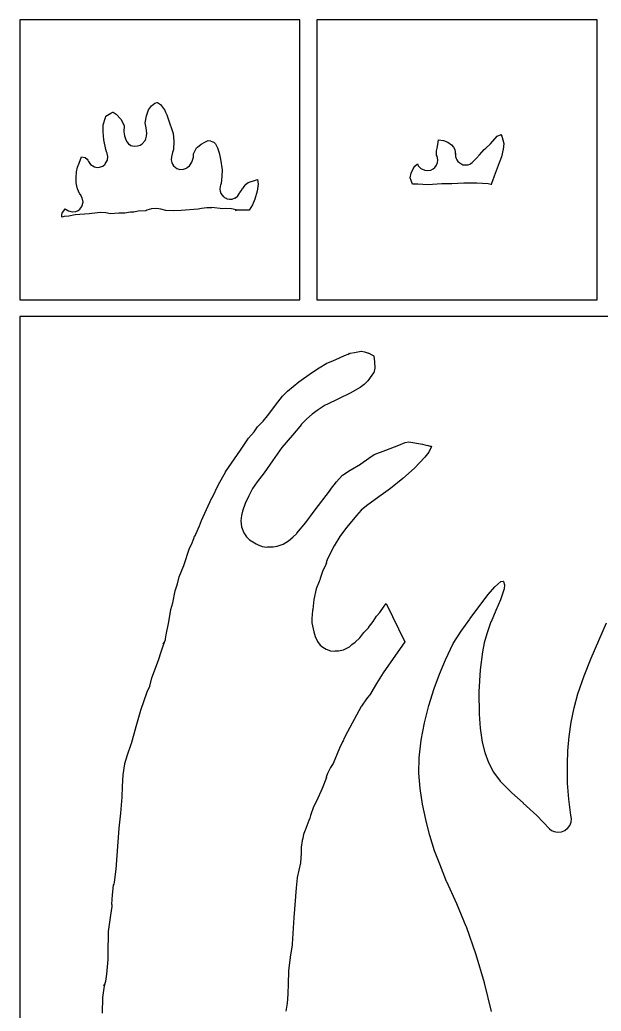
# Model space of a CAD drawing. Extents: x -1 to 318, y 295 to 2998.
# Drawn here: x 42 to 178.9, y 2764.2 to 2998 of the extents above; entities that cross this region are included whole.
import ezdxf

# ---------------------------------------------------------------- set-up
doc = ezdxf.new("R2010")
doc.units = 0

msp = doc.modelspace()

# ---------------------------------------------------------------- linework, layer by layer
at = {"layer": 'Layer 1'}
for p, q in [((107.999, 2998), (41.9992, 2998)), ((41.9992, 2998), (41.9992, 2932)), ((107.999, 2932), (107.999, 2998)), ((177.999, 2998), (111.999, 2998)), ((111.999, 2998), (111.999, 2932)), ((177.999, 2932), (177.999, 2998)), ((73.8097, 2978.34), (74.327489, 2978.49875)), ((74.3275, 2978.5), (74.401319, 2978.526458)), ((74.4013, 2978.52), (74.4024, 2978.52)), ((74.4024, 2978.52), (75.169691, 2978.043751)), ((63.4275, 2975.96), (63.906131, 2976.198125)), ((63.9061, 2976.19), (63.9474, 2976.19)), ((63.9474, 2976.19), (64.0151, 2976.19)), ((64.0151, 2976.19), (64.719949, 2975.740209)), ((71.8124, 2975.32), (72.328337, 2976.74875)), ((72.3283, 2976.75), (72.988435, 2977.75542)), ((72.9884, 2977.75), (73.809666, 2978.332083)), ((75.1697, 2978.05), (76.095476, 2976.78)), ((76.0954, 2976.78), (76.128737, 2976.674167)), ((76.1288, 2976.67), (76.337291, 2976.220209)), ((76.3373, 2976.22), (76.664325, 2975.611459)), ((61.6405, 2973.26), (62.153262, 2974.97979)), ((62.1532, 2974.98), (62.271469, 2975.271041)), ((62.2715, 2975.27), (63.42746, 2975.957916)), ((64.72, 2975.74), (65.80902, 2974.54938)), ((65.809, 2974.55), (66.586874, 2973.09479)), ((71.4936, 2973.71), (71.812423, 2975.32396)), ((76.6643, 2975.61), (76.948462, 2974.657501)), ((76.9485, 2974.66), (78.09176, 2971.1675)), ((61.7889, 2969.69), (61.596548, 2971.595)), ((61.5966, 2971.59), (61.640521, 2973.25687)), ((66.5321, 2971.56), (66.665185, 2970.660418)), ((66.5869, 2973.1), (66.532131, 2971.56542)), ((71.7854, 2972.54), (71.493565, 2973.70417)), ((71.4936, 2973.71), (71.4936, 2973.71)), ((71.8962, 2971.25), (71.78534, 2972.54646)), ((62.2548, 2967.44), (61.788869, 2969.68896)), ((66.6652, 2970.66), (66.970264, 2969.707501)), ((66.9702, 2969.71), (67.265475, 2969.127917)), ((67.2655, 2969.13), (67.605489, 2968.759584)), ((70.8482, 2968.73), (71.537439, 2969.523749)), ((71.5375, 2969.53), (71.649683, 2969.926875)), ((71.6497, 2969.92), (71.832527, 2970.528541)), ((71.8325, 2970.53), (71.896265, 2971.244374)), ((78.0917, 2971.17), (78.296752, 2969.37084)), ((78.2968, 2969.37), (78.197052, 2967.38563)), ((84.7502, 2968.65), (85.547389, 2969.126249)), ((85.5474, 2969.13), (86.348028, 2969.526875)), ((86.348, 2969.53), (86.958128, 2969.424167)), ((86.9582, 2969.42), (87.710674, 2969.155417)), ((87.7106, 2969.16), (88.082604, 2968.736667)), ((140.481, 2968.63), (140.6588, 2969.66187)), ((140.659, 2969.66), (141.78163, 2969.527708)), ((141.781, 2969.53), (142.84171, 2969.133125)), ((142.842, 2969.13), (143.720151, 2968.547917)), ((152.903, 2968.76), (154.44922, 2970.53271)), ((154.449, 2970.53), (155.352286, 2970.953333)), ((155.352, 2970.96), (155.539589, 2970.536667)), ((155.352, 2970.96), (155.352, 2970.96)), ((155.54, 2970.53), (156.006195, 2968.86313)), ((62.443, 2966.85), (62.254881, 2967.432083)), ((62.4938, 2966.75), (62.443, 2966.855833)), ((67.6055, 2968.76), (68.166681, 2968.389584)), ((68.1667, 2968.39), (68.916528, 2968.204792)), ((68.9165, 2968.2), (69.694639, 2968.252917)), ((69.6947, 2968.26), (70.379441, 2968.471666)), ((70.3794, 2968.47), (70.848241, 2968.734583)), ((78.197, 2967.38), (77.97475, 2966.718542)), ((82.9399, 2966.38), (83.579133, 2967.78229)), ((83.5792, 2967.78), (83.6056, 2967.78)), ((83.6056, 2967.78), (83.850604, 2967.965208)), ((83.8506, 2967.97), (84.750182, 2968.657916)), ((88.0826, 2968.73), (88.58716, 2967.830418)), ((88.5872, 2967.83), (88.945445, 2966.63938)), ((140.161, 2967.07), (140.298319, 2967.757916)), ((140.184, 2966.11), (140.161246, 2967.062499)), ((140.298, 2967.75), (140.480827, 2968.623124)), ((143.72, 2968.55), (144.147302, 2967.941459)), ((144.148, 2967.94), (144.459679, 2967.384376)), ((144.459, 2967.38), (144.570125, 2966.877292)), ((144.57, 2966.88), (144.5827, 2966.350834)), ((150.316, 2966.19), (151.38412, 2967.38062)), ((151.384, 2967.38), (151.772672, 2967.6975)), ((151.773, 2967.7), (152.90303, 2968.75833)), ((155.865, 2967.46), (155.476592, 2965.66084)), ((156.006, 2968.86), (155.865242, 2967.45771)), ((55.9498, 2964.23), (56.53691, 2965.71166)), ((56.5369, 2965.72), (57.410288, 2965.56125)), ((57.4103, 2965.56), (57.853212, 2965.163126)), ((57.8532, 2965.16), (58.036556, 2964.895417)), ((58.0366, 2964.9), (58.093485, 2964.74125)), ((58.0935, 2964.74), (58.104877, 2964.713542)), ((58.1049, 2964.71), (58.157552, 2964.577708)), ((58.1575, 2964.58), (58.31916, 2964.341875)), ((62.1255, 2964), (62.639585, 2964.873124)), ((62.5499, 2966.56), (62.493808, 2966.745208)), ((62.5639, 2966.54), (62.549877, 2966.566458)), ((62.5872, 2966.46), (62.563917, 2966.539375)), ((62.7324, 2965.77), (62.587144, 2966.457916)), ((62.6395, 2964.87), (62.732369, 2965.769582)), ((77.6684, 2964.98), (77.7954, 2964.345001)), ((77.7396, 2965.72), (77.668427, 2964.979168)), ((77.9748, 2966.72), (77.739586, 2965.71458)), ((82.4883, 2964.42), (82.872475, 2965.63708)), ((82.8725, 2965.64), (82.939969, 2966.380832)), ((88.9454, 2966.64), (89.274806, 2965.10542)), ((89.2749, 2965.11), (89.673362, 2962.64938)), ((140.293, 2965.88), (140.183463, 2966.118125)), ((140.456, 2964.98), (140.293546, 2965.879582)), ((140.396, 2964.39), (140.455796, 2964.972083)), ((144.583, 2966.35), (144.594112, 2966.323542)), ((144.594, 2966.32), (144.647975, 2966.584583)), ((144.648, 2966.59), (144.608842, 2966.246042)), ((144.609, 2966.25), (144.633342, 2965.773751)), ((144.633, 2965.77), (144.753914, 2965.320209)), ((144.754, 2965.32), (144.912485, 2964.976042)), ((144.913, 2964.98), (145.207745, 2964.556667)), ((145.207, 2964.55), (146.3619, 2963.809168)), ((148.593, 2964.34), (148.977439, 2964.763333)), ((148.977, 2964.76), (149.140777, 2964.91875)), ((149.141, 2964.92), (149.55031, 2965.369791)), ((149.55, 2965.37), (150.265697, 2966.137291)), ((150.266, 2966.14), (150.316006, 2966.192917)), ((155.477, 2965.66), (154.952861, 2964.31063)), ((55.231, 2960.77), (55.371229, 2962.11937)), ((55.3712, 2962.12), (55.584718, 2963.23125)), ((55.5847, 2963.23), (55.949825, 2964.23542)), ((58.3192, 2964.34), (58.67136, 2963.863751)), ((58.6713, 2963.86), (59.608982, 2963.304376)), ((59.609, 2963.31), (60.210133, 2963.204167)), ((60.2101, 2963.2), (60.746674, 2963.226458)), ((60.7467, 2963.23), (61.516901, 2963.494583)), ((61.5169, 2963.49), (62.125441, 2963.992708)), ((77.7954, 2964.34), (77.966056, 2963.943125)), ((77.966, 2963.94), (78.230583, 2963.569584)), ((78.2306, 2963.57), (78.577997, 2963.226042)), ((78.578, 2963.23), (78.967466, 2962.965417)), ((78.9675, 2962.96), (79.696691, 2962.721875)), ((79.6967, 2962.73), (80.587022, 2962.782917)), ((80.587, 2962.78), (81.270682, 2962.991666)), ((81.2707, 2962.99), (81.456173, 2963.14875)), ((81.4562, 2963.15), (81.952293, 2963.599791)), ((81.9523, 2963.6), (82.488345, 2964.420207)), ((89.6733, 2962.65), (89.620648, 2961.11542)), ((134.21, 2961.85), (134.653177, 2962.828957)), ((134.653, 2962.83), (135.062045, 2963.464999)), ((135.062, 2963.47), (135.700703, 2964.025624)), ((135.701, 2964.02), (135.715, 2964.02)), ((135.715, 2964.02), (135.745956, 2963.914167)), ((135.746, 2963.92), (135.850775, 2963.6025)), ((135.851, 2963.6), (136.475416, 2962.938543)), ((136.475, 2962.94), (137.440463, 2962.516667)), ((137.441, 2962.51), (138.11066, 2962.430625)), ((138.11, 2962.44), (138.806647, 2962.545833)), ((138.807, 2962.54), (139.382997, 2962.831041)), ((139.383, 2962.83), (139.77035, 2963.1475)), ((139.77, 2963.15), (140.157879, 2963.732083)), ((140.158, 2963.73), (140.395596, 2964.391457)), ((146.362, 2963.81), (147.598, 2963.81)), ((147.598, 2963.81), (147.994345, 2963.942291)), ((147.994, 2963.94), (148.267314, 2964.09875)), ((148.268, 2964.1), (148.593173, 2964.338125)), ((154.953, 2964.31), (153.7801, 2961.10855)), ((55.2812, 2959.58), (55.230929, 2960.77062)), ((89.6207, 2961.11), (89.393688, 2959.39021)), ((95.7566, 2959.63), (97.50576, 2960.212083)), ((97.5058, 2960.21), (97.949241, 2960.342292)), ((97.9492, 2960.35), (98.120121, 2959.21229)), ((133.988, 2960.72), (134.209721, 2961.85771)), ((134.21, 2960.11), (133.988279, 2960.718541)), ((134.517, 2959.21), (134.210348, 2960.109582)), ((153.343, 2960.05), (153.210179, 2959.626667)), ((153.78, 2961.11), (153.342644, 2960.05167)), ((55.2998, 2959.58), (55.2812, 2959.58)), ((55.3818, 2959.18), (55.299779, 2959.576874)), ((55.5625, 2958.18), (55.38179, 2959.18542)), ((56.0575, 2957.06), (55.562465, 2958.17125)), ((89.2169, 2958.73), (89.102865, 2958.042084)), ((89.1029, 2958.04), (89.178306, 2957.616667)), ((89.1783, 2957.62), (89.332552, 2957.064376)), ((89.2857, 2959.02), (89.216908, 2958.728959)), ((89.3937, 2959.39), (89.28575, 2959.019584)), ((93.8191, 2957.3), (94.122577, 2957.696875)), ((94.1225, 2957.7), (94.47122, 2958.202708)), ((94.4713, 2958.2), (94.510194, 2958.252917)), ((94.5102, 2958.26), (94.86871, 2958.709791)), ((94.8687, 2958.7), (95.165562, 2959.096875)), ((95.1655, 2959.1), (95.170527, 2959.126458)), ((95.1706, 2959.13), (95.756651, 2959.632708)), ((97.9159, 2957.62), (97.337257, 2955.68854)), ((98.1201, 2959.21), (97.915842, 2957.6225)), ((135.783, 2959.21), (134.517, 2959.21)), ((138.093, 2959.05), (135.78266, 2959.20875)), ((141.431, 2959.34), (138.09276, 2959.048959)), ((143.736, 2959.31), (141.43122, 2959.336458)), ((146.631, 2959.5), (143.73646, 2959.314792)), ((149.628, 2959.47), (146.63027, 2959.496458)), ((152.361, 2959.29), (149.62786, 2959.475208)), ((153.068, 2959.13), (152.361563, 2959.28875)), ((153.072, 2959.15), (153.068031, 2959.123542)), ((153.21, 2959.63), (153.072152, 2959.153751)), ((56.3329, 2956.72), (56.057469, 2957.063958)), ((56.089, 2956.91), (56.199067, 2956.830625)), ((56.3195, 2956.69), (56.089048, 2956.901666)), ((56.1991, 2956.83), (56.348854, 2956.697708)), ((56.7163, 2956.03), (56.319425, 2956.691457)), ((56.3488, 2956.69), (56.332925, 2956.716458)), ((56.8931, 2954.97), (56.716359, 2956.02833)), ((89.3325, 2957.06), (89.946068, 2956.292709)), ((89.9461, 2956.3), (90.216504, 2956.088334)), ((90.2165, 2956.09), (90.725822, 2955.825417)), ((90.7258, 2955.82), (91.41107, 2955.687708)), ((91.4111, 2955.69), (91.996622, 2955.716458)), ((91.9966, 2955.72), (92.723674, 2955.984583)), ((92.7237, 2955.98), (93.381189, 2956.509166)), ((93.3812, 2956.51), (93.769608, 2957.144999)), ((93.7696, 2957.14), (93.790767, 2957.245833)), ((93.7908, 2957.25), (93.814348, 2957.302917)), ((93.8143, 2957.3), (93.8191, 2957.3)), ((97.3372, 2955.69), (96.774432, 2954.36709)), ((51.9475, 2952.38), (52.709499, 2953.43833)), ((52.7095, 2953.44), (53.138124, 2953.1225)), ((53.1381, 2953.12), (53.079892, 2953.172917)), ((53.0799, 2953.18), (53.188379, 2953.100625)), ((53.1884, 2953.1), (53.286296, 2953.047083)), ((53.2863, 2953.04), (53.233383, 2953.066458)), ((53.2334, 2953.07), (53.405379, 2952.964167)), ((53.4053, 2952.96), (53.471446, 2952.933542)), ((53.4715, 2952.94), (54.307582, 2952.728334)), ((54.3076, 2952.73), (55.164849, 2952.809375)), ((55.1648, 2952.8), (55.754556, 2953.064583)), ((55.7546, 2953.07), (56.096441, 2953.334583)), ((56.0964, 2953.33), (56.1025, 2953.33)), ((56.1025, 2953.33), (56.591449, 2953.964999)), ((56.5914, 2953.97), (56.893025, 2954.97542)), ((69.8875, 2952.86), (68.85245, 2952.674792)), ((71.6938, 2952.96), (69.88749, 2952.854167)), ((71.8769, 2953.1), (71.693809, 2952.967708)), ((73.0527, 2953.41), (71.87689, 2953.0925)), ((74.2725, 2953.49), (73.05277, 2953.410625)), ((75.243, 2953.36), (74.27251, 2953.492292)), ((76.3918, 2953.07), (75.24298, 2953.361041)), ((78.1251, 2952.99), (76.39182, 2953.069375)), ((79.9904, 2953.04), (78.12509, 2952.987083)), ((84.0361, 2953.33), (79.99036, 2953.038959)), ((84.7698, 2953.49), (84.036111, 2953.33125)), ((86.0655, 2953.7), (84.76984, 2953.488334)), ((86.0723, 2953.7), (86.0655, 2953.7)), ((87.2288, 2953.7), (86.0723, 2953.7)), ((89.8231, 2953.44), (87.22886, 2953.704583)), ((90.3935, 2953.52), (89.823059, 2953.440625)), ((91.8519, 2953.41), (90.39352, 2953.515833)), ((92.9512, 2953.18), (91.85186, 2953.418125)), ((96.0185, 2953.1), (92.78265, 2953.073542)), ((92.7827, 2953.07), (93.011035, 2953.122917)), ((93.011, 2953.12), (92.951204, 2953.172917)), ((96.7745, 2954.37), (96.018586, 2953.1)), ((51.876, 2951.72), (51.918333, 2952.063958)), ((51.9052, 2951.48), (51.876096, 2951.718125)), ((52.4343, 2951.59), (51.905134, 2951.484167)), ((51.9184, 2952.06), (51.947504, 2952.3775)), ((53.5059, 2951.72), (52.43434, 2951.587709)), ((55.0616, 2952.04), (53.50585, 2951.7225)), ((58.3263, 2952.22), (55.06161, 2952.034792)), ((60.2564, 2952.49), (58.32627, 2952.225417)), ((60.2599, 2952.46), (60.25646, 2952.486458)), ((60.9645, 2952.54), (60.259915, 2952.460625)), ((62.2937, 2952.46), (60.96444, 2952.539375)), ((63.365, 2952.28), (62.2937, 2952.465208)), ((65.2896, 2952.43), (63.36502, 2952.27125)), ((66.7173, 2952.38), (65.28961, 2952.432917)), ((68.0743, 2952.65), (66.71725, 2952.385417)), ((68.8525, 2952.67), (68.074361, 2952.643542)), ((41.9992, 2932), (107.999, 2932)), ((111.999, 2932), (177.999, 2932)), ((107.999, 2928), (41.9992, 2928)), ((41.9992, 2928), (41.9992, 2529.49)), ((177.999, 2928), (107.999, 2928)), ((227.999, 2928), (177.999, 2928)), ((115.729, 2917.61), (117.28634, 2918.268812)), ((117.286, 2918.27), (118.49514, 2918.836208)), ((118.495, 2918.83), (119.324997, 2919.181895)), ((119.325, 2919.19), (119.567887, 2919.293187)), ((119.568, 2919.29), (119.519846, 2919.287354)), ((119.52, 2919.29), (119.539315, 2919.295292)), ((119.539, 2919.29), (119.82422, 2919.337625)), ((119.824, 2919.34), (119.830085, 2919.347937)), ((119.83, 2919.35), (120.84706, 2919.537854)), ((120.848, 2919.54), (122.43788, 2919.860145)), ((122.437, 2919.86), (122.456844, 2919.857354)), ((122.457, 2919.85), (123.167405, 2919.667438)), ((123.168, 2919.67), (123.868351, 2919.4795)), ((123.868, 2919.48), (124.05506, 2919.427083)), ((124.055, 2919.43), (125.10487, 2918.940521)), ((125.103, 2918.94), (125.361762, 2918.725688)), ((125.105, 2918.94), (125.103413, 2918.937354)), ((125.362, 2918.72), (125.576312, 2917.32829)), ((110.729, 2914.73), (112.5316, 2915.95767)), ((112.531, 2915.96), (114.29286, 2916.99187)), ((114.293, 2916.99), (114.342477, 2917.005875)), ((114.343, 2917.01), (114.682725, 2917.158166)), ((114.682, 2917.15), (115.72843, 2917.605083)), ((125.619, 2915.85), (125.386696, 2914.77579)), ((125.576, 2917.33), (125.618598, 2915.84569)), ((107.714, 2912.6), (110.70194, 2914.71402)), ((110.702, 2914.71), (110.728723, 2914.728521)), ((124.938, 2914.18), (123.996349, 2912.84915)), ((125.328, 2914.73), (124.938534, 2914.179667)), ((125.387, 2914.77), (125.327998, 2914.732958)), ((105.054, 2910.45), (107.71412, 2912.59577)), ((122.145, 2911.27), (119.81932, 2909.95502)), ((123.139, 2912.01), (122.144962, 2911.263876)), ((123.997, 2912.85), (123.139222, 2912.008626)), ((102.786, 2907.81), (103.89328, 2909.22287)), ((103.893, 2909.22), (105.02806, 2910.42914)), ((105.028, 2910.43), (105.053929, 2910.453812)), ((119.819, 2909.95), (114.32414, 2907.30682)), ((100.38, 2904.63), (102.78559, 2907.80764)), ((112.249, 2906.03), (110.89645, 2905.00077)), ((113.942, 2907.12), (112.24893, 2906.02727)), ((114.324, 2907.31), (113.941942, 2907.127438)), ((99.2978, 2903.38), (100.37994, 2904.63148)), ((109.52, 2903.8), (108.31324, 2902.55117)), ((110.897, 2905), (109.5209, 2903.79879)), ((97.2203, 2900.84), (97.99738, 2901.99623)), ((97.9974, 2901.99), (99.23882, 2903.31027)), ((99.2388, 2903.31), (99.297802, 2903.376146)), ((108.314, 2902.55), (106.19416, 2900.03117)), ((93.9873, 2896.49), (95.87854, 2899.3422)), ((95.8786, 2899.35), (97.2203, 2900.8396)), ((106.194, 2900.03), (103.69687, 2897.109)), ((103.697, 2897.11), (101.52795, 2893.96411)), ((128.188, 2896.54), (131.28045, 2897.69358)), ((131.28, 2897.7), (132.74447, 2898.300603)), ((132.745, 2898.3), (133.651726, 2898.495791)), ((133.651, 2898.49), (136.87283, 2897.89998)), ((136.873, 2897.9), (137.98398, 2897.651292)), ((137.984, 2897.66), (138.690437, 2897.485375)), ((138.983, 2897.35), (138.353028, 2896.07736)), ((138.69, 2897.48), (138.865154, 2897.424438)), ((138.866, 2897.42), (138.983475, 2897.340625)), ((90.4684, 2891.37), (93.98735, 2896.49233)), ((122.317, 2893.26), (124.21618, 2894.6226)), ((124.216, 2894.63), (125.50082, 2895.516353)), ((125.501, 2895.51), (128.1881, 2896.54187)), ((137.447, 2894.85), (134.95251, 2892.26502)), ((138.353, 2896.07), (137.447068, 2894.85027)), ((101.528, 2893.97), (99.58887, 2891.13632)), ((119.829, 2891.82), (122.23829, 2893.21435)), ((122.239, 2893.22), (122.316787, 2893.264979)), ((134.953, 2892.27), (132.22541, 2889.80673)), ((88.7883, 2888.4), (90.4565, 2891.35275)), ((90.4565, 2891.35), (90.468406, 2891.371167)), ((99.5886, 2891.13), (97.89183, 2889.0345)), ((116.62, 2889.06), (117.94239, 2890.53902)), ((117.943, 2890.54), (117.990096, 2890.595562)), ((117.99, 2890.59), (118.045827, 2890.627042)), ((118.046, 2890.63), (119.82982, 2891.82327)), ((132.225, 2889.8), (129.29077, 2887.49019)), ((87.2751, 2885.26), (88.78825, 2888.39531)), ((96.8374, 2887.44), (95.906068, 2885.74138)), ((97.8918, 2889.04), (96.83744, 2887.44456)), ((115.199, 2887.24), (116.6206, 2889.05504)), ((129.291, 2887.5), (126.55812, 2885.53679)), ((85.9535, 2882.51), (87.26398, 2885.2405)), ((87.264, 2885.24), (87.275112, 2885.263812)), ((95.9061, 2885.74), (95.117643, 2883.96465)), ((111.333, 2882.09), (115.14776, 2887.17793)), ((115.148, 2887.18), (115.1988, 2887.246146)), ((126.558, 2885.53), (123.68913, 2883.35513)), ((95.1176, 2883.97), (94.491861, 2882.14438)), ((123.677, 2883.35), (122.39615, 2882.32606)), ((123.689, 2883.36), (123.676829, 2883.357354)), ((84.7994, 2879.95), (85.95351, 2882.50587)), ((94.231, 2881.13), (94.066165, 2879.86794)), ((94.4919, 2882.14), (94.231021, 2881.12929)), ((109.351, 2879.48), (111.33352, 2882.09408)), ((121.288, 2881.12), (120.573361, 2880.223064)), ((122.396, 2882.33), (121.2874, 2881.1235)), ((83.4667, 2876.68), (84.350936, 2878.69877)), ((84.351, 2878.7), (84.799468, 2879.94883)), ((94.0662, 2879.87), (94.178648, 2878.45977)), ((94.1786, 2878.46), (94.749835, 2877.00215)), ((107.226, 2876.9), (109.35034, 2879.47968)), ((118.92, 2878.25), (117.4177, 2876.1545)), ((120.573, 2880.23), (118.92041, 2878.25356)), ((82.411, 2874.26), (82.952866, 2875.69669)), ((82.9529, 2875.7), (83.174621, 2876.223874)), ((83.1746, 2876.22), (83.187829, 2876.238521)), ((83.1879, 2876.24), (83.351941, 2876.478125)), ((83.3519, 2876.48), (83.466729, 2876.686375)), ((94.7499, 2877), (95.402097, 2876.105709)), ((95.4021, 2876.11), (96.139757, 2875.403563)), ((105.282, 2875.1), (106.33663, 2875.970478)), ((106.336, 2875.97), (107.226057, 2876.898686)), ((117.418, 2876.16), (116.07021, 2873.96925)), ((80.5971, 2869.34), (81.99992, 2873.41193)), ((81.9999, 2873.41), (82.411062, 2874.261957)), ((96.1397, 2875.4), (97.67428, 2874.421043)), ((97.6743, 2874.42), (98.148697, 2874.155417)), ((98.1487, 2874.16), (99.096172, 2873.808105)), ((99.0962, 2873.81), (100.20983, 2873.669771)), ((100.21, 2873.67), (100.402881, 2873.7335)), ((100.403, 2873.73), (100.582387, 2873.727354)), ((100.582, 2873.73), (101.159585, 2873.727354)), ((101.16, 2873.72), (101.698691, 2873.701479)), ((101.698, 2873.71), (102.606049, 2873.852875)), ((102.606, 2873.85), (104.04374, 2874.365937)), ((104.044, 2874.36), (105.28145, 2875.092895)), ((116.07, 2873.96), (114.88096, 2871.68723)), ((114.881, 2871.69), (114.408719, 2870.67665)), ((79.5324, 2866.65), (80.59708, 2869.33552)), ((113.894, 2869.16), (113.38653, 2868.10961)), ((114.206, 2869.98), (113.893527, 2869.162439)), ((114.187, 2869.83), (114.207373, 2869.975521)), ((114.249, 2870.23), (114.187881, 2869.83048)), ((114.204, 2869.97), (114.206117, 2869.983229)), ((114.208, 2869.98), (114.204031, 2869.969417)), ((114.409, 2870.68), (114.248663, 2870.232855)), ((79.1215, 2864.98), (79.532397, 2866.64687)), ((112.729, 2866.27), (112.633486, 2865.846667)), ((113.386, 2868.11), (112.728776, 2866.27115)), ((78.614, 2863.37), (79.12147, 2864.98131)), ((112.498, 2865.51), (111.780715, 2863.8299)), ((112.629, 2865.83), (112.497238, 2865.5125)), ((112.633, 2865.85), (112.629031, 2865.828833)), ((152.353, 2862.46), (153.87779, 2864.29356)), ((153.878, 2864.29), (155.29299, 2865.56794)), ((155.293, 2865.57), (155.835395, 2865.596458)), ((155.835, 2865.6), (155.91755, 2865.510042)), ((155.917, 2865.51), (156.200368, 2864.790334)), ((156.201, 2864.79), (156.106279, 2863.848085)), ((78.0388, 2860.51), (78.614003, 2863.37543)), ((111.78, 2863.83), (111.224376, 2861.29)), ((148.005, 2856.7), (152.35289, 2862.46262)), ((156.025, 2863.6), (155.200824, 2861.18965)), ((156.106, 2863.85), (156.025038, 2863.603938)), ((77.6038, 2858.9), (78.038774, 2860.50602)), ((111.225, 2861.29), (110.991373, 2858.96961)), ((126.783, 2858.24), (127.80614, 2859.71108)), ((127.807, 2859.71), (128.313147, 2860.344999)), ((128.313, 2860.35), (132.67412, 2851.3092)), ((155.201, 2861.19), (154.13103, 2858.69498)), ((77.1294, 2856), (77.603797, 2858.90248)), ((110.852, 2857.73), (110.764423, 2856.798668)), ((110.954, 2858.68), (110.851606, 2857.738085)), ((110.987, 2858.97), (110.953927, 2858.678959)), ((110.991, 2858.97), (110.987031, 2858.967354)), ((125.219, 2856.08), (126.050584, 2857.33677)), ((126.05, 2857.33), (126.783159, 2858.23752)), ((154.131, 2858.7), (152.99647, 2856.04888)), ((76.4992, 2852.99), (77.129437, 2856.00095)), ((110.764, 2856.8), (110.756856, 2855.79194)), ((110.757, 2855.8), (111.219491, 2853.69657)), ((123.073, 2853.51), (124.15276, 2854.653)), ((124.153, 2854.66), (125.21874, 2856.08081)), ((145.97, 2853.82), (148.00491, 2856.69602)), ((152.996, 2856.04), (151.97788, 2853.16663)), ((176.587, 2847.47), (180.2356, 2855.83082)), ((76.3254, 2852.05), (76.499231, 2852.983978)), ((111.219, 2853.69), (111.225879, 2853.671479)), ((111.226, 2853.67), (111.540325, 2852.57463)), ((111.541, 2852.58), (112.089216, 2851.39731)), ((121.01, 2851.27), (122.07944, 2852.27277)), ((122.079, 2852.28), (123.072774, 2853.5156)), ((144.118, 2850.89), (145.97008, 2853.82158)), ((151.978, 2853.17), (151.395388, 2851.04804)), ((75.3094, 2848.96), (75.648331, 2850.11094)), ((75.6483, 2850.11), (76.014747, 2851.11012)), ((75.7602, 2850.74), (76.160514, 2851.406749)), ((75.8084, 2850.81), (75.760246, 2850.738563)), ((75.9605, 2851.02), (75.808365, 2850.808334)), ((76.0116, 2851.11), (75.960536, 2851.017396)), ((76.0147, 2851.11), (76.006498, 2851.096771)), ((76.0065, 2851.1), (76.011527, 2851.113229)), ((76.1605, 2851.4), (76.293056, 2851.860374)), ((76.2931, 2851.86), (76.325379, 2852.0505)), ((112.089, 2851.4), (112.09879, 2851.370896)), ((112.099, 2851.37), (112.112758, 2851.362063)), ((112.112, 2851.36), (112.743824, 2850.550376)), ((112.744, 2850.55), (113.393816, 2850.028771)), ((113.394, 2850.03), (113.402996, 2850.024708)), ((113.403, 2850.02), (113.409879, 2850.014708)), ((113.41, 2850.02), (114.131253, 2849.55698)), ((118.264, 2849.41), (119.64883, 2850.142895)), ((119.649, 2850.14), (120.220764, 2850.647999)), ((120.221, 2850.65), (121.009987, 2851.27177)), ((132.674, 2851.31), (127.5612, 2844.00751)), ((142.276, 2847.05), (144.11803, 2850.8891)), ((151.396, 2851.05), (150.970815, 2848.92275)), ((74.7024, 2847.01), (75.309353, 2848.96262)), ((114.131, 2849.55), (115.14964, 2849.203396)), ((115.15, 2849.21), (115.152, 2849.21)), ((115.152, 2849.21), (115.154117, 2849.207354)), ((115.154, 2849.2), (115.156, 2849.2)), ((115.156, 2849.2), (116.1765, 2849.115333)), ((116.176, 2849.12), (116.336866, 2849.178208)), ((116.337, 2849.18), (117.064074, 2849.185292)), ((117.064, 2849.18), (118.26415, 2849.407541)), ((150.971, 2848.92), (150.480728, 2844.69196)), ((73.1033, 2842.85), (74.70244, 2847.0066)), ((140.848, 2843.7), (142.27834, 2847.04697)), ((142.278, 2847.05), (142.276, 2847.05)), ((174.929, 2843.27), (176.58767, 2847.47158)), ((127.561, 2844), (126.0452, 2841.48646)), ((139.585, 2840.32), (140.84812, 2843.70402)), ((150.48, 2844.69), (150.146625, 2839.50682)), ((173.444, 2839.03), (174.92884, 2843.27127)), ((72.0047, 2839.53), (72.600276, 2840.86085)), ((72.6003, 2840.86), (73.103272, 2842.84966)), ((126.045, 2841.49), (124.71653, 2839.22252)), ((70.4834, 2835.2), (72.00475, 2839.53387)), ((124.662, 2839.15), (123.692039, 2837.87206)), ((124.717, 2839.22), (124.662496, 2839.143271)), ((138.336, 2836.28), (139.5843, 2840.32283)), ((150.147, 2839.51), (150.177692, 2834.23951)), ((172.57, 2835.73), (173.443918, 2839.02141)), ((122.419, 2836.06), (121.875017, 2835.03342)), ((122.492, 2836.16), (122.418975, 2836.059458)), ((123.692, 2837.87), (122.49212, 2836.16344)), ((137.308, 2832.2), (138.33617, 2836.27987)), ((69.3983, 2831.36), (70.48335, 2835.1991)), ((121.875, 2835.03), (119.21568, 2830.09553)), ((150.178, 2834.24), (150.421681, 2830.94594)), ((171.894, 2832.39), (172.570274, 2835.73168)), ((68.3022, 2827.31), (69.39837, 2831.35547)), ((136.544, 2828.09), (137.30838, 2832.19897)), ((171.405, 2829.02), (171.893949, 2832.39608)), ((119.216, 2830.1), (118.379918, 2828.58394)), ((150.421, 2830.95), (150.915241, 2827.65594)), ((171.093, 2825.61), (171.404414, 2829.01254)), ((67.3872, 2824.67), (68.252122, 2827.16766)), ((68.2521, 2827.17), (68.302106, 2827.312875)), ((118.044, 2827.76), (117.319572, 2826.22806)), ((118.142, 2827.93), (118.04384, 2827.758021)), ((118.38, 2828.58), (118.142404, 2827.92648)), ((136.086, 2823.96), (136.543199, 2828.09279)), ((150.914, 2827.64), (151.51037, 2825.24023)), ((150.916, 2827.65), (150.914148, 2827.639417)), ((66.7485, 2822.62), (67.387203, 2824.66787)), ((117.32, 2826.23), (115.78515, 2822.63167)), ((151.51, 2825.24), (152.376509, 2822.85346)), ((170.982, 2822.53), (171.093389, 2825.61768)), ((66.3506, 2819.92), (66.727102, 2822.5526)), ((66.7271, 2822.56), (66.748531, 2822.628792)), ((115.785, 2822.63), (115.214294, 2821.677501)), ((136.023, 2820.35), (136.084648, 2823.94039)), ((136.085, 2823.94), (136.086852, 2823.950583)), ((152.377, 2822.85), (153.57609, 2820.55342)), ((171.014, 2819.44), (170.981986, 2822.53033)), ((66.1506, 2817.2), (66.350625, 2819.92256)), ((114.48, 2820.25), (114.193986, 2819.398043)), ((115.214, 2821.67), (114.479253, 2820.24654)), ((136.316, 2816.72), (136.023107, 2820.35272)), ((153.576, 2820.56), (155.17117, 2818.43011)), ((66.1426, 2814.66), (66.150537, 2817.20529)), ((114.216, 2819.3), (113.259532, 2816.73354)), ((114.179, 2819.25), (114.215777, 2819.302917)), ((114.194, 2819.4), (114.179713, 2819.251834)), ((155.171, 2818.43), (157.88007, 2815.71538)), ((171.015, 2818.02), (171.014206, 2819.44081)), ((171.299, 2814.23), (171.014573, 2818.01883)), ((113.26, 2816.74), (111.86909, 2813.71846)), ((136.884, 2813.06), (136.315411, 2816.71918)), ((157.88, 2815.71), (160.54303, 2813.31817)), ((65.7981, 2810.9), (66.142587, 2814.65708)), ((111.869, 2813.72), (111.19934, 2812.39444)), ((137.65, 2809.39), (136.884826, 2813.06506)), ((160.543, 2813.32), (160.558346, 2813.309417)), ((160.558, 2813.31), (160.579696, 2813.296771)), ((160.58, 2813.3), (163.76558, 2810.3208)), ((171.798, 2810.46), (171.298996, 2814.22237)), ((65.4214, 2807.35), (65.798166, 2810.89541)), ((110.509, 2810.34), (110.35369, 2809.755272)), ((111.199, 2812.39), (110.508968, 2810.33948)), ((163.766, 2810.32), (166.80791, 2807.21909)), ((171.94, 2809.59), (171.797654, 2810.46577)), ((110.09, 2809.2), (109.148614, 2806.6309)), ((110.354, 2809.76), (110.090211, 2809.207022)), ((137.66, 2809.34), (137.649417, 2809.387625)), ((137.662, 2809.34), (137.659883, 2809.342646)), ((138.557, 2805.65), (137.662709, 2809.34093)), ((171.05, 2807.33), (171.53842, 2807.986166)), ((171.538, 2807.99), (171.844652, 2808.751999)), ((171.845, 2808.75), (171.940779, 2809.588728)), ((64.6755, 2797.71), (65.421359, 2807.35405)), ((108.831, 2805.91), (108.673309, 2805.03423)), ((109.134, 2806.74), (108.831052, 2805.909209)), ((109.193, 2806.8), (109.134263, 2806.741792)), ((109.148, 2806.63), (109.19245, 2806.796687)), ((139.692, 2802), (138.55615, 2805.6486)), ((166.807, 2807.22), (167.280339, 2806.828417)), ((167.281, 2806.83), (167.838476, 2806.570709)), ((167.838, 2806.57), (168.773301, 2806.408604)), ((168.774, 2806.41), (169.63998, 2806.510542)), ((169.64, 2806.51), (170.407555, 2806.830145)), ((170.407, 2806.83), (171.049408, 2807.335354)), ((108.524, 2804.43), (108.311011, 2802.85044)), ((108.674, 2805.04), (108.524775, 2804.436751)), ((108.671, 2805.04), (108.719683, 2805.106146)), ((108.671, 2805.04), (108.671, 2805.04)), ((108.72, 2805.1), (108.671317, 2805.033854)), ((108.251, 2801.45), (108.154692, 2799.22221)), ((108.311, 2802.85), (108.250411, 2801.44771)), ((140.92, 2798.89), (139.69207, 2801.99885)), ((108.154, 2799.22), (107.339084, 2795.76455)), ((142.535, 2794.81), (140.91999, 2798.89252)), ((64.3128, 2794.64), (64.675543, 2797.71181)), ((63.8508, 2791.63), (64.084427, 2793.91864)), ((64.0844, 2793.92), (64.20161, 2794.166062)), ((64.2016, 2794.16), (64.312725, 2794.633604)), ((107.332, 2795.67), (107.059744, 2793.26494)), ((107.34, 2795.77), (107.332063, 2795.677396)), ((142.538, 2794.81), (142.535, 2794.81)), ((142.571, 2794.73), (142.537663, 2794.806729)), ((144.913, 2789.53), (142.57118, 2794.72906)), ((63.6698, 2789.43), (63.850775, 2791.62604)), ((107.059, 2793.27), (106.975127, 2791.30415)), ((63.732, 2789.24), (63.669823, 2789.427854)), ((63.7291, 2789.07), (63.73201, 2789.241979)), ((106.969, 2791.23), (106.571067, 2786.34051)), ((106.975, 2791.3), (106.968915, 2791.225917)), ((147.149, 2784.2), (144.91222, 2789.52606)), ((62.9031, 2782.98), (63.456343, 2786.84291)), ((63.4563, 2786.85), (63.710564, 2788.87671)), ((63.7106, 2788.87), (63.722242, 2788.970542)), ((63.7222, 2788.97), (63.729079, 2789.067896)), ((106.571, 2786.34), (106.152959, 2780.00588)), ((62.9031, 2781.24), (62.9031, 2782.98)), ((147.195, 2784.1), (147.149756, 2784.203187)), ((147.198, 2784.1), (147.19509, 2784.102646)), ((149.532, 2777.53), (147.19758, 2784.0996)), ((62.8017, 2779.55), (62.900125, 2781.18777)), ((62.9002, 2781.18), (62.90311, 2781.238208)), ((106.13, 2779.83), (105.704551, 2776.94605)), ((106.153, 2780.01), (106.129981, 2779.838021)), ((62.7769, 2776.42), (62.821614, 2779.41508)), ((62.8216, 2779.41), (62.801756, 2779.542291)), ((151.429, 2770.88), (149.53194, 2777.53162)), ((62.4919, 2772.91), (62.776856, 2776.42102)), ((105.705, 2776.95), (105.327175, 2773.72209)), ((62.2466, 2771.32), (62.491868, 2772.90485)), ((105.3, 2773.51), (105.201575, 2770.71071)), ((105.327, 2773.72), (105.299483, 2773.510979)), ((61.9855, 2770.57), (61.797117, 2770.167834)), ((61.8299, 2769.64), (61.989444, 2770.563395)), ((61.8577, 2770.33), (61.985229, 2770.581354)), ((61.9852, 2770.58), (61.9871, 2770.58)), ((61.986, 2770.57), (61.9855, 2770.57)), ((61.9871, 2770.58), (61.986042, 2770.572063)), ((61.9895, 2770.57), (62.246675, 2771.324062)), ((105.201, 2770.71), (105.112894, 2768.18588)), ((153.077, 2764.13), (151.42812, 2770.86364)), ((151.429, 2770.86), (151.429529, 2770.873229)), ((61.5852, 2767.44), (61.829939, 2769.64133)), ((61.7971, 2770.17), (61.857689, 2770.32875)), ((105.113, 2768.19), (104.953721, 2766.08127)), ((61.4492, 2763.77), (61.585196, 2767.43977)), ((104.954, 2766.08), (104.632532, 2764.21204))]:
    msp.add_line(p, q, dxfattribs=at)

doc.saveas('drawing.dxf')
